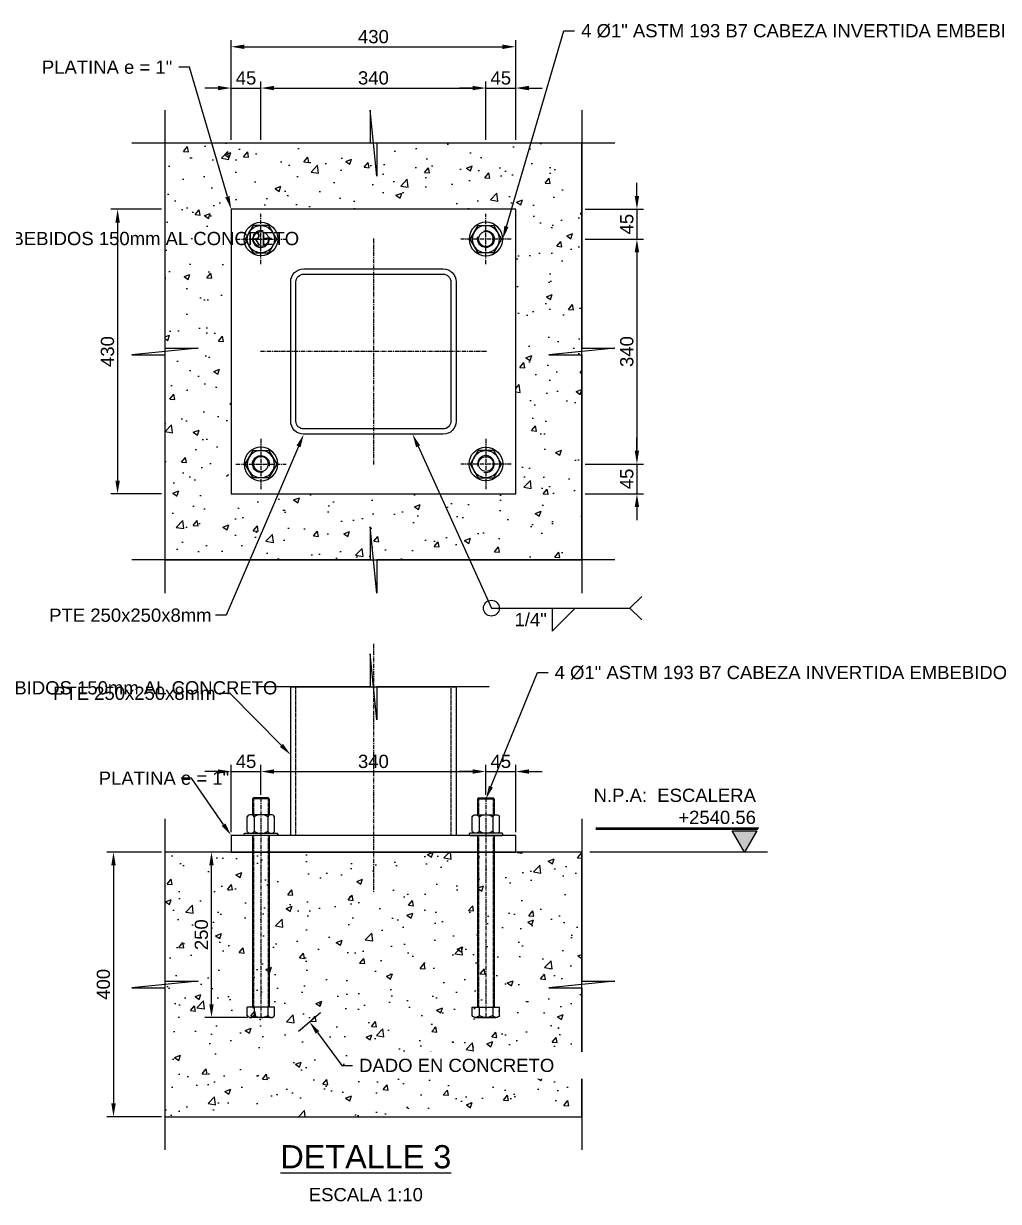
# Model space of a CAD drawing. Header units: millimetres. Extents: x -59786 to 1889966, y -10432 to 69447.
# Drawn here: x 1375 to 2848, y -5837 to -4057 of the extents above; entities that cross this region are included whole.
import ezdxf
from ezdxf import colors
from ezdxf.entities.mleader import LeaderData, LeaderLine
from ezdxf.enums import TextEntityAlignment as Align
from ezdxf.math import Vec2, Vec3

# ---------------------------------------------------------------- set-up
doc = ezdxf.new("R2010")
doc.units = ezdxf.units.MM
doc.header["$LTSCALE"] = 0.2
doc.linetypes.add('CENTER', pattern=[50.8, 31.75, -6.35, 6.35, -6.35])
doc.linetypes.add('HIDDEN', pattern=[9.525, 6.35, -3.175])
for name, color, linetype in [('EE-TEXTO 1', 4, 'Continuous'), ('EE-TEXTO 2', 2, 'Continuous'), ('SIM-ACHURADOS', 8, 'Continuous'), ('SIM-CONCRETO', 8, 'Continuous'), ('SIM-COTAS', 1, 'Continuous'), ('SIM-EJES', 8, 'CENTER'), ('SIM-OCULTOS', 8, 'HIDDEN'), ('SIM-PLATINAS', 2, 'Continuous'), ('SIM-PTE 250x250x8mm', 51, 'Continuous')]:
    doc.layers.add(name, color=color, linetype=linetype)
doc.styles.add('ARIAL EE', font='arial.ttf')
doc.styles.get("Standard").update_dxf_attribs({"font": 'arial.ttf'})
doc.dimstyles.new('EE 1_STANDAR', dxfattribs={"dimtxt": 2, "dimasz": 2, "dimexe": 1, "dimexo": 0.5, "dimgap": 0.5, "dimtad": 1, "dimdec": 0, "dimdsep": 46, "dimtxsty": 'ARIAL EE', "dimcen": 1.5, "dimclrd": 256, "dimclre": 256, "dimclrt": 2, "dimadec": 0, "dimazin": 0, "dimtfac": 1, "dimtdec": 0, "dimtix": 1, "dimtmove": 0, "dimatfit": 2, "dimfxl": 1, "dimlwd": -1, "dimlwe": -1, "dimarcsym": 0})

# ---------------------------------------------------------------- blocks, each defined once
blk = doc.blocks.new('AWS-FILL-IZQ')
at = {"transparency": 16777216}
for p, q in [((8.25, -3.5), (11.75, 0)), ((8.25, 0), (8.25, -3.5)), ((8.25, 0), (20, 0)), ((20, 0), (21.78, 1.78)), ((20, 0), (21.78, -1.78))]:
    blk.add_line(p, q, dxfattribs=at)
at = {"layer": 'EE-TEXTO 2', "color": 2, "transparency": 16777216, "style": 'ARIAL EE'}
for tag, p, flags in [('OBSERVACION', (22.3, -1.07), 4), ('DE-TANTO-CADA-TANTO', (12.07, -2.68), 12)]:
    blk.add_attdef(tag, p, '', height=2, dxfattribs=dict(at, flags=flags))
at = {"layer": 'EE-TEXTO 2', "color": 2, "transparency": 16777216, "style": 'ARIAL EE', "flags": 12}
blk.add_attdef('VALOR_SOLDADURA', text='', height=2, dxfattribs=at).set_placement((7.44, -2.73), align=Align.RIGHT)
blk = doc.blocks.new('TUERCA 1')
blk.add_lwpolyline([(-11.9, 20.6), (-23.8, 0), (-11.9, -20.6), (11.9, -20.6), (23.8, 0), (11.9, 20.6)], close=True)
for radius in [25.4, 20.6, 11.2]:
    blk.add_circle((0, 0), radius)
blk.add_arc((0, 0), 12.7, 75, 15)
at = {"layer": 'SIM-EJES', "linetype": 'CENTER'}
for p, q in [((0, -38.1), (0, 38.1)), ((-38.1, 0), (38.1, 0))]:
    blk.add_line(p, q, dxfattribs=at)
blk = doc.blocks.new('*U393')
for p, q in [((-20.6, 272.2), (-20.6, 259.5)), ((-15.5, 275), (15.5, 275)), ((-10.3, 259.5), (-10.3, 272.2)), ((10.3, 259.5), (10.3, 272.2)), ((20.6, 272.2), (20.6, 259.5)), ((-20.6, 259.5), (20.6, 259.5)), ((-12.7, 0), (-12.7, 259.5)), ((12.7, 0), (12.7, 259.5)), ((-20.6, -6.3), (-20.6, -28.5)), ((-10.3, -28.5), (-10.3, -6.3)), ((10.3, -28.5), (10.3, -6.3)), ((20.6, -6.3), (20.6, -28.5)), ((-15.5, -31.3), (15.5, -31.3)), ((-12.7, -55.2), (-12.7, -31.3)), ((12.7, -55.2), (12.7, -31.3)), ((-12.7, -55.2), (-11.2, -56.7)), ((-12.7, -55.2), (12.7, -55.2)), ((-11.2, -56.7), (11.2, -56.7)), ((11.2, -56.7), (12.7, -55.2))]:
    blk.add_line(p, q)
blk.add_lwpolyline([(-25.4, -1.8), (-25.4, -1.7, -0.414214), (-23.7, 0), (23.7, 0, -0.414214), (25.4, -1.7), (25.4, -1.8, -0.414214), (23.7, -3.5), (-23.7, -3.5, -0.414214)], format="xyb", close=True)
for centre, radius, start, end in [((-15.5, 268.9), 6.14, 32.7726, 147.2274), ((0, 254.7), 20.3, 59.4859, 120.5141), ((15.5, 268.9), 6.14, 32.7726, 147.2274), ((-15.5, -9.6), 6.14, 32.7726, 147.2274), ((0, -23.8), 20.3, 59.4859, 120.5141), ((15.5, -9.6), 6.14, 32.7726, 147.2274), ((-15.5, -25.1), 6.14, 212.7726, 327.2274), ((0, -10.9), 20.3, 239.4859, 300.5141), ((15.5, -25.1), 6.14, 212.7726, 327.2274)]:
    blk.add_arc(centre, radius, start, end)
at = {"layer": 'SIM-EJES'}
blk.add_line((0, -56.7), (0, 275), dxfattribs=at)
at = {"layer": 'SIM-OCULTOS'}
for p, q in [((-11.2, 0), (-11.2, 259.5)), ((11.2, 0), (11.2, 259.5)), ((-11.2, -56.7), (-11.2, -31.3)), ((11.2, -56.7), (11.2, -31.3))]:
    blk.add_line(p, q, dxfattribs=at)
blk = doc.blocks.new('TÍTULO')
at = {"layer": 'EE-TEXTO 1', "style": 'ARIAL EE'}
blk.add_attdef('%%UVISTAENPLANTA', text='', height=3.5, dxfattribs=at).set_placement((-0.54, 3.5), align=Align.CENTER)
at = {"layer": 'EE-TEXTO 2', "style": 'ARIAL EE'}
for tag, p in [('SUBTITULO', (-0.77, -1.27)), ('ESCALA1:100', (-0.32, -5.15))]:
    blk.add_attdef(tag, text='', height=2, dxfattribs=at).set_placement(p, align=Align.CENTER)
blk = doc.blocks.new('*D394')
at = {"layer": 'SIM-COTAS', "transparency": 16777216}
for p, q in [((1583.7, -4337.8), (1507.1, -4337.8)), ((1517.1, -4357.8), (1517.1, -4747.8)), ((1583.7, -4767.8), (1507.1, -4767.8))]:
    blk.add_line(p, q, dxfattribs=at)
for points in [[(1513.8, -4357.8), (1520.5, -4357.8), (1517.1, -4337.8)], [(1513.8, -4747.8), (1520.5, -4747.8), (1517.1, -4767.8)]]:
    blk.add_solid(points, dxfattribs=at)
at = {"layer": 'SIM-COTAS', "color": 2, "transparency": 16777216, "insert": (1501.9, -4552.8), "char_height": 20, "attachment_point": 5, "rotation": 90, "style": 'ARIAL EE'}
blk.add_mtext('430', dxfattribs=at)
blk = doc.blocks.new('*D395')
at = {"layer": 'SIM-COTAS', "transparency": 16777216}
for p, q in [((2301.9, -4317.8), (2301.9, -4297.8)), ((2223.7, -4337.8), (2311.9, -4337.8)), ((2301.9, -4337.8), (2301.9, -4382.8)), ((2223.7, -4382.8), (2311.9, -4382.8)), ((2301.9, -4402.8), (2301.9, -4422.8))]:
    blk.add_line(p, q, dxfattribs=at)
for points in [[(2298.6, -4317.8), (2305.2, -4317.8), (2301.9, -4337.8)], [(2298.6, -4402.8), (2305.2, -4402.8), (2301.9, -4382.8)]]:
    blk.add_solid(points, dxfattribs=at)
at = {"layer": 'SIM-COTAS', "color": 2, "transparency": 16777216, "insert": (2286.7, -4360.3), "char_height": 20, "attachment_point": 5, "rotation": 90, "style": 'ARIAL EE'}
blk.add_mtext('45', dxfattribs=at)
blk = doc.blocks.new('*D396')
at = {"layer": 'SIM-COTAS', "transparency": 16777216}
for p, q in [((2223.7, -4382.8), (2311.9, -4382.8)), ((2301.9, -4402.8), (2301.9, -4702.8)), ((2223.7, -4722.8), (2311.9, -4722.8))]:
    blk.add_line(p, q, dxfattribs=at)
for points in [[(2298.6, -4402.8), (2305.2, -4402.8), (2301.9, -4382.8)], [(2298.6, -4702.8), (2305.2, -4702.8), (2301.9, -4722.8)]]:
    blk.add_solid(points, dxfattribs=at)
at = {"layer": 'SIM-COTAS', "color": 2, "transparency": 16777216, "insert": (2286.7, -4552.8), "char_height": 20, "attachment_point": 5, "rotation": 90, "style": 'ARIAL EE'}
blk.add_mtext('340', dxfattribs=at)
blk = doc.blocks.new('*D397')
at = {"layer": 'SIM-COTAS', "transparency": 16777216}
for p, q in [((2301.9, -4702.8), (2301.9, -4682.8)), ((2223.7, -4722.8), (2311.9, -4722.8)), ((2301.9, -4722.8), (2301.9, -4767.8)), ((2223.7, -4767.8), (2311.9, -4767.8)), ((2301.9, -4787.8), (2301.9, -4807.8))]:
    blk.add_line(p, q, dxfattribs=at)
for points in [[(2298.6, -4702.8), (2305.2, -4702.8), (2301.9, -4722.8)], [(2298.6, -4787.8), (2305.2, -4787.8), (2301.9, -4767.8)]]:
    blk.add_solid(points, dxfattribs=at)
at = {"layer": 'SIM-COTAS', "color": 2, "transparency": 16777216, "insert": (2286.7, -4745.3), "char_height": 20, "attachment_point": 5, "rotation": 90, "style": 'ARIAL EE'}
blk.add_mtext('45', dxfattribs=at)
blk = doc.blocks.new('*D398')
at = {"layer": 'SIM-COTAS', "transparency": 16777216}
for p, q in [((1688.7, -4232.8), (1688.7, -4144.6)), ((1733.7, -4232.8), (1733.7, -4144.6)), ((1668.7, -4154.6), (1648.7, -4154.6)), ((1688.7, -4154.6), (1733.7, -4154.6)), ((1753.7, -4154.6), (1773.7, -4154.6))]:
    blk.add_line(p, q, dxfattribs=at)
for points in [[(1668.7, -4151.3), (1668.7, -4157.9), (1688.7, -4154.6)], [(1753.7, -4151.3), (1753.7, -4157.9), (1733.7, -4154.6)]]:
    blk.add_solid(points, dxfattribs=at)
at = {"layer": 'SIM-COTAS', "color": 2, "transparency": 16777216, "insert": (1711.2, -4139.4), "char_height": 20, "attachment_point": 5, "style": 'ARIAL EE'}
blk.add_mtext('45', dxfattribs=at)
blk = doc.blocks.new('*D399')
at = {"layer": 'SIM-COTAS', "transparency": 16777216}
for p, q in [((1733.7, -4232.8), (1733.7, -4144.6)), ((2073.7, -4232.8), (2073.7, -4144.6)), ((1753.7, -4154.6), (2053.7, -4154.6))]:
    blk.add_line(p, q, dxfattribs=at)
for points in [[(1753.7, -4151.3), (1753.7, -4157.9), (1733.7, -4154.6)], [(2053.7, -4151.3), (2053.7, -4157.9), (2073.7, -4154.6)]]:
    blk.add_solid(points, dxfattribs=at)
at = {"layer": 'SIM-COTAS', "color": 2, "transparency": 16777216, "insert": (1903.7, -4139.4), "char_height": 20, "attachment_point": 5, "style": 'ARIAL EE'}
blk.add_mtext('340', dxfattribs=at)
blk = doc.blocks.new('*D400')
at = {"layer": 'SIM-COTAS', "transparency": 16777216}
for p, q in [((2073.7, -4232.8), (2073.7, -4144.6)), ((2118.7, -4232.8), (2118.7, -4144.6)), ((2053.7, -4154.6), (2033.7, -4154.6)), ((2073.7, -4154.6), (2118.7, -4154.6)), ((2138.7, -4154.6), (2158.7, -4154.6))]:
    blk.add_line(p, q, dxfattribs=at)
for points in [[(2053.7, -4151.3), (2053.7, -4157.9), (2073.7, -4154.6)], [(2138.7, -4151.3), (2138.7, -4157.9), (2118.7, -4154.6)]]:
    blk.add_solid(points, dxfattribs=at)
at = {"layer": 'SIM-COTAS', "color": 2, "transparency": 16777216, "insert": (2096.2, -4139.4), "char_height": 20, "attachment_point": 5, "style": 'ARIAL EE'}
blk.add_mtext('45', dxfattribs=at)
blk = doc.blocks.new('*D401')
at = {"layer": 'SIM-COTAS', "transparency": 16777216}
for p, q in [((1688.7, -4232.8), (1688.7, -4082.2)), ((1708.7, -4092.2), (2098.7, -4092.2)), ((2118.7, -4232.8), (2118.7, -4082.2))]:
    blk.add_line(p, q, dxfattribs=at)
for points in [[(1708.7, -4088.9), (1708.7, -4095.6), (1688.7, -4092.2)], [(2098.7, -4088.9), (2098.7, -4095.6), (2118.7, -4092.2)]]:
    blk.add_solid(points, dxfattribs=at)
at = {"layer": 'SIM-COTAS', "color": 2, "transparency": 16777216, "insert": (1903.7, -4077), "char_height": 20, "attachment_point": 5, "style": 'ARIAL EE'}
blk.add_mtext('430', dxfattribs=at)
blk = doc.blocks.new('*D402')
at = {"layer": 'SIM-COTAS', "transparency": 16777216}
for p, q in [((1583.7, -5309.1), (1500.9, -5309.1)), ((1510.9, -5329.1), (1510.9, -5689.1)), ((1583.7, -5709.1), (1500.9, -5709.1))]:
    blk.add_line(p, q, dxfattribs=at)
for points in [[(1507.6, -5329.1), (1514.3, -5329.1), (1510.9, -5309.1)], [(1507.6, -5689.1), (1514.3, -5689.1), (1510.9, -5709.1)]]:
    blk.add_solid(points, dxfattribs=at)
at = {"layer": 'SIM-COTAS', "color": 2, "transparency": 16777216, "insert": (1495.7, -5509.1), "char_height": 20, "attachment_point": 5, "rotation": 90, "style": 'ARIAL EE'}
blk.add_mtext('400', dxfattribs=at)
blk = doc.blocks.new('*D403')
at = {"layer": 'SIM-COTAS', "transparency": 16777216}
for p, q in [((1683.7, -5309.1), (1649, -5309.1)), ((1659, -5539.1), (1659, -5329.1)), ((1713.2, -5559.1), (1649, -5559.1))]:
    blk.add_line(p, q, dxfattribs=at)
for points in [[(1655.7, -5329.1), (1662.3, -5329.1), (1659, -5309.1)], [(1655.7, -5539.1), (1662.3, -5539.1), (1659, -5559.1)]]:
    blk.add_solid(points, dxfattribs=at)
at = {"layer": 'SIM-COTAS', "color": 2, "transparency": 16777216, "insert": (1643.8, -5434.1), "char_height": 20, "attachment_point": 5, "rotation": 90, "style": 'ARIAL EE'}
blk.add_mtext('250', dxfattribs=at)
blk = doc.blocks.new('*D404')
at = {"layer": 'SIM-COTAS', "transparency": 16777216}
for p, q in [((1688.7, -5279.1), (1688.7, -5177.5)), ((1733.7, -5222.5), (1733.7, -5177.5)), ((1668.7, -5187.5), (1648.7, -5187.5)), ((1688.7, -5187.5), (1733.7, -5187.5)), ((1753.7, -5187.5), (1773.7, -5187.5))]:
    blk.add_line(p, q, dxfattribs=at)
for points in [[(1668.7, -5184.2), (1668.7, -5190.8), (1688.7, -5187.5)], [(1753.7, -5184.2), (1753.7, -5190.8), (1733.7, -5187.5)]]:
    blk.add_solid(points, dxfattribs=at)
at = {"layer": 'SIM-COTAS', "color": 2, "transparency": 16777216, "insert": (1711.2, -5172.3), "char_height": 20, "attachment_point": 5, "style": 'ARIAL EE'}
blk.add_mtext('45', dxfattribs=at)
blk = doc.blocks.new('*D405')
at = {"layer": 'SIM-COTAS', "transparency": 16777216}
for p, q in [((1733.7, -5222.5), (1733.7, -5177.5)), ((2073.7, -5222.5), (2073.7, -5177.5)), ((1753.7, -5187.5), (2053.7, -5187.5))]:
    blk.add_line(p, q, dxfattribs=at)
for points in [[(1753.7, -5184.2), (1753.7, -5190.8), (1733.7, -5187.5)], [(2053.7, -5184.2), (2053.7, -5190.8), (2073.7, -5187.5)]]:
    blk.add_solid(points, dxfattribs=at)
at = {"layer": 'SIM-COTAS', "color": 2, "transparency": 16777216, "insert": (1903.7, -5172.3), "char_height": 20, "attachment_point": 5, "style": 'ARIAL EE'}
blk.add_mtext('340', dxfattribs=at)
blk = doc.blocks.new('*D406')
at = {"layer": 'SIM-COTAS', "transparency": 16777216}
for p, q in [((2073.7, -5222.5), (2073.7, -5177.5)), ((2118.7, -5279.1), (2118.7, -5177.5)), ((2053.7, -5187.5), (2033.7, -5187.5)), ((2073.7, -5187.5), (2118.7, -5187.5)), ((2138.7, -5187.5), (2158.7, -5187.5))]:
    blk.add_line(p, q, dxfattribs=at)
for points in [[(2053.7, -5184.2), (2053.7, -5190.8), (2073.7, -5187.5)], [(2138.7, -5184.2), (2138.7, -5190.8), (2118.7, -5187.5)]]:
    blk.add_solid(points, dxfattribs=at)
at = {"layer": 'SIM-COTAS', "color": 2, "transparency": 16777216, "insert": (2096.2, -5172.3), "char_height": 20, "attachment_point": 5, "style": 'ARIAL EE'}
blk.add_mtext('45', dxfattribs=at)

msp = doc.modelspace()

# ---------------------------------------------------------------- hatches: boundary and pattern name
at = {"layer": 'SIM-ACHURADOS'}
h = msp.add_hatch(dxfattribs=at)
h.set_pattern_fill('AR-CONC', color=256, scale=0.5)
h.set_pattern_definition([(50, (-475.44, -683.9), (91.0923, -7.9695), [9.525, -104.775]), (355, (-475.44, -683.9), (-17.6217, 95.5284), [7.62, -83.8203]), (100.4514, (-467.85, -684.56), (73.4706, 87.5589), [8.095, -89.0451]), (46.1842, (-475.44, -658.5), (135.5395, -21.0212), [14.2875, -157.1625]), (96.6356, (-464.15, -660.25), (118.702, 123.713), [12.1425, -133.5678]), (351.184, (-475.44, -658.5), (118.702, 123.713), [11.43, -125.73]), (21, (-462.74, -664.85), (75.8072, -51.1326), [9.525, -104.775]), (326, (-462.74, -664.85), (30.901, 92.094), [7.62, -83.82]), (71.4514, (-456.43, -669.11), (106.7082, 40.9614), [8.095, -89.045]), (37.5, (-475.443, -683.9), (1.5443, 42.27752), [0, -82.804, 0, -85.09, 0, -84.1375]), (7.5, (-475.443, -683.9), (33.40983, 50.0903), [0, -48.514, 0, -80.899, 0, -32.0675]), (327.5, (-503.764, -683.9), (67.7953, -2.86437), [0, -31.75, 0, -99.06, 0, -131.445]), (317.5, (-516.464, -683.9), (74.0646, 12.71325), [0, -41.275, 0, -65.786, 0, -93.345])])
h.paths.add_polyline_path([(1688.696, -4767.802), (2118.696, -4767.802), (2118.696, -4337.802), (1688.696, -4337.802)], flags=16)
h.paths.add_polyline_path([(1588.696, -4867.802), (2218.696, -4867.802), (2218.696, -4237.802), (1588.696, -4237.802)])
at = {"layer": 'SIM-COTAS'}
h = msp.add_hatch(color=256, dxfattribs=at)
h.dxf.hatch_style = 1
h.paths.add_polyline_path([(2464.369, -5309.14), (2482.888, -5277.065), (2445.851, -5277.065)])

# ---------------------------------------------------------------- linework, layer by layer
at = {"layer": 'SIM-CONCRETO'}
msp.add_lwpolyline([(1588.696, -4867.802), (2218.696, -4867.802), (2218.696, -4237.802), (1588.696, -4237.802)], close=True, dxfattribs=at)
at = {"layer": 'SIM-COTAS'}
for p, q in [((2486.19, -5272.839), (2240, -5272.839)), ((2484.677, -5274.983), (2240, -5274.983)), ((2499.295, -5309.14), (2230.688, -5309.14))]:
    msp.add_line(p, q, dxfattribs=at)
for points in [[(1588.696, -4187.802), (1588.696, -4547.802), (1638.696, -4547.802), (1538.696, -4557.802), (1588.696, -4557.802), (1588.696, -4917.802)], [(2268.696, -4237.802), (1908.696, -4237.802), (1908.696, -4287.802), (1898.696, -4187.802), (1898.696, -4237.802), (1538.696, -4237.802)], [(2218.696, -4187.802), (2218.696, -4547.802), (2268.696, -4547.802), (2168.696, -4557.802), (2218.696, -4557.802), (2218.696, -4917.802)], [(2268.696, -4867.802), (1908.696, -4867.802), (1908.696, -4917.802), (1898.696, -4817.802), (1898.696, -4867.802), (1538.696, -4867.802)], [(2078.696, -5059.425), (1908.696, -5059.425), (1908.696, -5109.425), (1898.696, -5009.425), (1898.696, -5059.425), (1728.696, -5059.425)]]:
    msp.add_lwpolyline(points, dxfattribs=at)
msp.add_lwpolyline([(2464.369, -5309.14), (2445.851, -5277.065), (2482.888, -5277.065)], close=True, dxfattribs=at)
msp.add_circle((2081.945, -4940.558), 12, dxfattribs=at)
at = {"layer": 'SIM-EJES'}
for p, q in [((1903.696, -4382), (1903.696, -4723.603)), ((2074.498, -4552.802), (1732.895, -4552.802)), ((1903.696, -4994.669), (1903.696, -5370.827))]:
    msp.add_line(p, q, dxfattribs=at)
at = {"layer": 'SIM-OCULTOS'}
msp.add_lwpolyline([(1786.696, -5059.425), (2020.696, -5059.425), (2020.696, -5284.14), (1786.696, -5284.14)], close=True, dxfattribs=at)
at = {"layer": 'SIM-PLATINAS'}
for points in [[(1688.696, -4767.802), (2118.696, -4767.802), (2118.696, -4337.802), (1688.696, -4337.802)], [(1688.696, -5309.14), (2118.696, -5309.14), (2118.696, -5284.14), (1688.696, -5284.14)]]:
    msp.add_lwpolyline(points, close=True, dxfattribs=at)
at = {"layer": 'SIM-PTE 250x250x8mm'}
for points in [[(2008.946, -4677.802), (1798.446, -4677.802, -0.41421356), (1778.696, -4658.052), (1778.696, -4447.552, -0.41421356), (1798.446, -4427.802), (2008.946, -4427.802, -0.41421356), (2028.696, -4447.552), (2028.696, -4658.052, -0.41421356)], [(2008.946, -4669.802), (1798.446, -4669.802, -0.41421356), (1786.696, -4658.052), (1786.696, -4447.552, -0.41421356), (1798.446, -4435.802), (2008.946, -4435.802, -0.41421356), (2020.696, -4447.552), (2020.696, -4658.052, -0.41421356)]]:
    msp.add_lwpolyline(points, format="xyb", close=True, dxfattribs=at)
msp.add_lwpolyline([(1778.696, -5059.425), (2028.696, -5059.425), (2028.696, -5284.14), (1778.696, -5284.14)], close=True, dxfattribs=at)

# ---------------------------------------------------------------- block references
msp.add_blockref('TUERCA 1', (1733.696, -4382.802))
at = {"xscale": -1}
msp.add_blockref('TUERCA 1', (2073.696, -4382.802), dxfattribs=at)
at = {"xscale": -1, "rotation": 180}
msp.add_blockref('TUERCA 1', (1733.696, -4722.802), dxfattribs=at)
at = {"rotation": 180}
msp.add_blockref('TUERCA 1', (2073.696, -4722.802), dxfattribs=at)
at = {"layer": 'EE-TEXTO 1'}
ref = msp.add_blockref('TÍTULO', (2043.19, -5822.064), dxfattribs=dict(at, xscale=10, yscale=10, zscale=10))
ref.add_attrib('ESCALA1:100', 'ESCALA 1:10', dxfattribs={"layer": 'EE-TEXTO 2', "height": 20, "style": 'ARIAL EE'}).set_placement((1892.293, -5836.894), align=Align.CENTER)
ref.add_attrib('%%UVISTAENPLANTA', '%%UDETALLE 3', dxfattribs={"height": 35, "style": 'ARIAL EE'}).set_placement((1892.293, -5787.073), align=Align.CENTER)

# ---------------------------------------------------------------- texts
at = {"layer": 'SIM-COTAS', "color": 2, "insert": (2481.72, -5267.017), "char_height": 20, "width": 331.62006, "attachment_point": 9, "style": 'ARIAL EE'}
msp.add_mtext('N.P.A:^I ESCALERA\\P+2540.56', dxfattribs=at)

# ---------------------------------------------------------------- dimensions: what is measured, and where the dimension line sits
at = {"layer": 'SIM-COTAS'}
for base, p1, p2, picture, middle in [((2118.696, -4092.237), (1688.696, -4237.802), (2118.696, -4237.802), '*D401', (1903.696, -4077.018)), ((1733.696, -5187.501), (1688.696, -5284.14), (1733.696, -5227.468), '*D404', (1711.196, -5172.331)), ((2073.696, -5187.501), (1733.696, -5227.468), (2073.696, -5227.468), '*D405', (1903.696, -5172.283)), ((2118.696, -5187.501), (2073.696, -5227.468), (2118.696, -5284.14), '*D406', (2096.196, -5172.331))]:
    dim = msp.add_linear_dim(base=base, p1=p1, p2=p2, dimstyle='EE 1_STANDAR', dxfattribs=at)
    dim.commit()
    dim.dimension.update_dxf_attribs({"geometry": picture, "text_midpoint": middle})
for base, p1, p2, angle, picture, middle in [((1733.696, -4154.585), (1688.696, -4237.802), (1733.696, -4237.802), 180, '*D398', (1711.196, -4139.415)), ((2073.696, -4154.585), (1733.696, -4237.802), (2073.696, -4237.802), 180, '*D399', (1903.696, -4139.367)), ((2118.696, -4154.585), (2073.696, -4237.802), (2118.696, -4237.802), 180, '*D400', (2096.196, -4139.415)), ((2301.913, -4382.802), (2218.696, -4337.802), (2218.696, -4382.802), 90, '*D395', (2286.742, -4360.302)), ((1517.145, -4767.802), (1588.696, -4337.802), (1588.696, -4767.802), 90, '*D394', (1501.927, -4552.802)), ((2301.913, -4722.802), (2218.696, -4382.802), (2218.696, -4722.802), 90, '*D396', (2286.694, -4552.802)), ((2301.913, -4767.802), (2218.696, -4722.802), (2218.696, -4767.802), 90, '*D397', (2286.742, -4745.302))]:
    dim = msp.add_linear_dim(base=base, p1=p1, p2=p2, angle=angle, dimstyle='EE 1_STANDAR', dxfattribs=at)
    dim.commit()
    dim.dimension.update_dxf_attribs({"geometry": picture, "text_midpoint": middle})

# ---------------------------------------------------------------- leaders
at = {"layer": 'SIM-COTAS', "linetype": 'Continuous'}
ml = msp.add_multileader_mtext('Standard', dxfattribs=at)
ml.set_content('\\A1;{\\C2;4 %%C1" ASTM 193 B7 CABEZA INVERTIDA EMBEBIDOS 250mm AL CONCRETO }', color=256)
ml.set_leader_properties()
ml.build(insert=Vec2(0, 0))
ml.multileader.update_dxf_attribs({"dogleg_length": 0.0025, "arrow_head_size": 20, "scale": 10})
ctx = ml.context
ctx.base_point, ctx.scale, ctx.char_height, ctx.arrow_head_size, ctx.landing_gap_size, ctx.plane_origin = Vec3(2207.624, -4068.111), 10, 20, 20, 10, Vec3(-592.96, 3234.786)
notes = []
notes.append((ctx, [(0, (1, 1, 0), (2191.566, -4068.111), (1, 0), 16.058, [(0, [(2099.096, -4382.802)], 0, [])])]))
ctx.mtext.insert, ctx.mtext.width, ctx.mtext.flow_direction = Vec3(2217.624, -4057.94), 319.10222, 5
ml = msp.add_multileader_mtext('Standard', dxfattribs=at)
ml.set_content('\\A1;{\\C2;PLATINA e = 1"}', color=256)
ml.set_leader_properties()
ml.build(insert=Vec2(0, 0))
ml.multileader.update_dxf_attribs({"dogleg_length": 0.0025, "arrow_head_size": 20, "scale": 10})
ctx = ml.context
ctx.base_point, ctx.scale, ctx.char_height, ctx.arrow_head_size, ctx.landing_gap_size, ctx.plane_origin = Vec3(1475.391, -4123.148), 10, 20, 20, 10, Vec3(-1122.707, 3734.188)
ctx.text_align_type = 2
notes.append((ctx, [(1, (1, 1, 0), (1625.787, -4123.148), (-1, 0), 16.058, [(0, [(1688.696, -4337.802)], 0, [])])]))
ctx.mtext.insert, ctx.mtext.width, ctx.mtext.alignment, ctx.mtext.flow_direction = Vec3(1599.73, -4112.984), 116.90942, 3, 5
ml = msp.add_multileader_mtext('Standard', dxfattribs=at)
ml.set_content('\\A1;{\\C2;8 %%C1/2" ASTM 193 B7 CABEZA INVERTIDA EMBEBIDOS 150mm AL CONCRETO }', color=256)
ml.set_leader_properties()
ml.build(insert=Vec2(0, 0))
ml.multileader.update_dxf_attribs({"dogleg_length": 0.0025, "arrow_head_size": 20, "scale": 10})
ctx = ml.context
ctx.base_point, ctx.scale, ctx.char_height, ctx.arrow_head_size, ctx.landing_gap_size, ctx.plane_origin = Vec3(-652.275, -4280.806), 10, 20, 20, 10, Vec3(-3488.075, 3448.592)
notes.append((ctx, [(0, (1, 1, 0), (-668.333, -4280.806), (1, 0), 16.058, [(0, [(-808.588, -4508.995)], 0, [])])]))
ctx.mtext.insert, ctx.mtext.width, ctx.mtext.flow_direction = Vec3(-642.275, -4270.635), 319.10222, 5
ml = msp.add_multileader_mtext('Standard', dxfattribs=at)
ml.set_content('\\A1;{\\C2;4 %%C1/2" ASTM 193 B7 CABEZA INVERTIDA EMBEBIDOS 150mm AL CONCRETO }', color=256)
ml.set_leader_properties()
ml.build(insert=Vec2(0, 0))
ml.multileader.update_dxf_attribs({"dogleg_length": 0.0025, "arrow_head_size": 20, "scale": 10})
ctx = ml.context
ctx.base_point, ctx.scale, ctx.char_height, ctx.arrow_head_size, ctx.landing_gap_size, ctx.plane_origin = Vec3(745.353, -4382.131), 10, 20, 20, 10, Vec3(-2063.412, 3340.584)
notes.append((ctx, [(0, (1, 1, 0), (729.295, -4382.131), (1, 0), 16.058, [(0, [(616.075, -4617.004)], 0, [])])]))
ctx.mtext.insert, ctx.mtext.width, ctx.mtext.flow_direction = Vec3(755.353, -4371.96), 319.10222, 5
ml = msp.add_multileader_mtext('Standard', dxfattribs=at)
ml.set_content('\\A1;{\\C2;PTE 300x100x7mm}', color=256)
ml.set_leader_properties()
ml.build(insert=Vec2(0, 0))
ml.multileader.update_dxf_attribs({"dogleg_length": 0.0025, "arrow_head_size": 30, "scale": 15})
ctx = ml.context
ctx.base_point, ctx.scale, ctx.char_height, ctx.arrow_head_size, ctx.landing_gap_size, ctx.plane_origin = Vec3(5908.515, -4399.819), 15, 30, 30, 15, Vec3(8855.6, 3040.874)
ctx.text_align_type = 2
notes.append((ctx, [(0, (1, 1, 0), (6233.031, -4399.819), (-1, 0), 24.087, [(0, [(6340.667, -4520)], 0, [])])]))
ctx.mtext.insert, ctx.mtext.rotation, ctx.mtext.width, ctx.mtext.defined_height, ctx.mtext.alignment, ctx.mtext.flow_direction = Vec3(6193.945, -4384.553), 6.28318531, 282.89742, 30.655, 3, 5
ml = msp.add_multileader_mtext('Standard', dxfattribs=at)
ml.set_content('\\A1;{\\C2;PTE 250x250x8mm}', color=256)
ml.set_leader_properties()
ml.build(insert=Vec2(0, 0))
ml.multileader.update_dxf_attribs({"dogleg_length": 0.0025, "arrow_head_size": 20, "scale": 10})
ctx = ml.context
ctx.base_point, ctx.scale, ctx.char_height, ctx.arrow_head_size, ctx.landing_gap_size, ctx.plane_origin = Vec3(1403.786, -4951.373), 10, 20, 20, 10, Vec3(-1471.362, 3061.308)
notes.append((ctx, [(1, (1, 1, 0), (1681.249, -4951.373), (-1, 0), 16.058, [(0, [(1798.446, -4677.802)], 0, [])])]))
ctx.mtext.insert, ctx.mtext.width, ctx.mtext.flow_direction = Vec3(1413.786, -4941.203), 257.81295, 5
at = {"layer": 'SIM-COTAS'}
ml = msp.add_multileader_block('Standard', dxfattribs=at)
ml.set_content('AWS-FILL-IZQ', color=256, scale=10)
ml.set_attribute('VALOR_SOLDADURA', '1/4"', width=0)
ml.set_attribute('DE-TANTO-CADA-TANTO', '', width=0)
ml.set_attribute('OBSERVACION', '', width=0)
ml.set_leader_properties(color=256)
ml.build(insert=Vec2(0, 0))
ml.multileader.update_dxf_attribs({"arrow_head_size": 20, "scale": 10, "block_connection_type": 1})
ctx = ml.context
ctx.base_point, ctx.scale, ctx.char_height, ctx.arrow_head_size, ctx.landing_gap_size, ctx.plane_origin = Vec3(2173.803, -4940.558), 10, 40, 20, 20, Vec3(2166.958, -4806.752)
ctx.attachment_type = 1
notes.append((ctx, [(0, (1, 1, 0), (2081.945, -4940.558), (1, 0), 91.858, [(0, [(1962.89, -4677.802)], 0, [])])]))
ctx.block.insert = Vec3(2091.303, -4940.558)
at = {"layer": 'SIM-COTAS', "linetype": 'Continuous'}
ml = msp.add_multileader_mtext('Standard', dxfattribs=at)
ml.set_content('\\A1;{\\C2;GUALDERA\\PPTE 300x100x7mm}', color=256)
ml.set_leader_properties()
ml.build(insert=Vec2(0, 0))
ml.multileader.update_dxf_attribs({"dogleg_length": 0.0025, "arrow_head_size": 20, "scale": 10})
ctx = ml.context
ctx.base_point, ctx.scale, ctx.char_height, ctx.arrow_head_size, ctx.landing_gap_size, ctx.plane_origin = Vec3(-733.115, -4946.502), 10, 20, 20, 10, Vec3(-3539.82, 2879.458)
notes.append((ctx, [(0, (1, 1, 0), (-749.172, -4946.502), (1, 0), 16.058, [(0, [(-839.219, -5103.435)], 0, [])])]))
ctx.mtext.insert, ctx.mtext.width, ctx.mtext.flow_direction = Vec3(-723.115, -4936.325), 243.68268, 5
ml = msp.add_multileader_mtext('Standard', dxfattribs=at)
ml.set_content('\\A1;{\\C2;8 %%C1/2" ASTM 193 B7 CABEZA INVERTIDA EMBEBIDOS 150mm AL CONCRETO }', color=256)
ml.set_leader_properties()
ml.build(insert=Vec2(0, 0))
ml.multileader.update_dxf_attribs({"dogleg_length": 0.0025, "arrow_head_size": 20, "scale": 10})
ctx = ml.context
ctx.base_point, ctx.scale, ctx.char_height, ctx.arrow_head_size, ctx.landing_gap_size, ctx.plane_origin = Vec3(-581.869, -5046.678), 10, 20, 20, 10, Vec3(-3427.956, 2699.159)
notes.append((ctx, [(0, (1, 1, 0), (-597.927, -5046.678), (1, 0), 16.058, [(0, [(-821.419, -5263.985)], 0, [])])]))
ctx.mtext.insert, ctx.mtext.width, ctx.mtext.flow_direction = Vec3(-571.869, -5036.507), 319.10222, 5
ml = msp.add_multileader_mtext('Standard', dxfattribs=at)
ml.set_content('\\A1;{\\C2;4 %%C1" ASTM 193 B7 CABEZA INVERTIDA EMBEBIDOS 250mm AL CONCRETO }', color=256)
ml.set_leader_properties()
ml.build(insert=Vec2(0, 0))
ml.multileader.update_dxf_attribs({"dogleg_length": 0.0025, "arrow_head_size": 20, "scale": 10})
ctx = ml.context
ctx.base_point, ctx.scale, ctx.char_height, ctx.arrow_head_size, ctx.landing_gap_size, ctx.plane_origin = Vec3(2167.553, -5038.002), 10, 20, 20, 10, Vec3(-618.36, 2388.62)
notes.append((ctx, [(0, (1, 1, 0), (2151.496, -5038.002), (1, 0), 16.058, [(0, [(2073.696, -5228.968)], 0, [])])]))
ctx.mtext.insert, ctx.mtext.width, ctx.mtext.flow_direction = Vec3(2177.553, -5027.832), 319.10222, 5
ml = msp.add_multileader_mtext('Standard', dxfattribs=at)
ml.set_content('\\A1;{\\C2;8 %%C1/2" ASTM 193 B7 CABEZA INVERTIDA EMBEBIDOS 150mm AL CONCRETO }', color=256)
ml.set_leader_properties()
ml.build(insert=Vec2(0, 0))
ml.multileader.update_dxf_attribs({"dogleg_length": 0.0025, "arrow_head_size": 20, "scale": 10})
ctx = ml.context
ctx.base_point, ctx.scale, ctx.char_height, ctx.arrow_head_size, ctx.landing_gap_size, ctx.plane_origin = Vec3(712.463, -5061.142), 10, 20, 20, 10, Vec3(-2003.293, 2696.671)
notes.append((ctx, [(0, (1, 1, 0), (696.406, -5061.142), (1, 0), 16.058, [(0, [(614.242, -5281.673)], 0, [])])]))
ctx.mtext.insert, ctx.mtext.width, ctx.mtext.flow_direction = Vec3(722.463, -5050.971), 319.10222, 5
ml = msp.add_multileader_mtext('Standard', dxfattribs=at)
ml.set_content('\\A1;{\\C2;PTE 250x250x8mm}', color=256)
ml.set_leader_properties()
ml.build(insert=Vec2(0, 0))
ml.multileader.update_dxf_attribs({"dogleg_length": 0.0025, "arrow_head_size": 20, "scale": 10})
ctx = ml.context
ctx.base_point, ctx.scale, ctx.char_height, ctx.arrow_head_size, ctx.landing_gap_size, ctx.plane_origin = Vec3(1409.631, -5069.373), 10, 20, 20, 10, Vec3(-1419.508, 2856.563)
notes.append((ctx, [(1, (1, 1, 0), (1687.094, -5069.373), (-1, 0), 16.058, [(0, [(1778.696, -5162.179)], 0, [])])]))
ctx.mtext.insert, ctx.mtext.width, ctx.mtext.flow_direction = Vec3(1419.631, -5059.202), 257.81295, 5
ml = msp.add_multileader_mtext('Standard', dxfattribs=at)
ml.set_content('\\A1;{\\C2;PLATINA e = 1"}', color=256)
ml.set_leader_properties()
ml.build(insert=Vec2(0, 0))
ml.multileader.update_dxf_attribs({"dogleg_length": 0.0025, "arrow_head_size": 20, "scale": 10})
ctx = ml.context
ctx.base_point, ctx.scale, ctx.char_height, ctx.arrow_head_size, ctx.landing_gap_size, ctx.plane_origin = Vec3(1478.628, -5197.675), 10, 20, 20, 10, Vec3(-1061.25, 2691.112)
notes.append((ctx, [(1, (1, 1, 0), (1629.024, -5197.675), (-1, 0), 16.058, [(0, [(1688.696, -5284.14)], 0, [])])]))
ctx.mtext.insert, ctx.mtext.width, ctx.mtext.flow_direction = Vec3(1488.628, -5187.511), 116.90942, 5
ml = msp.add_multileader_mtext('Standard', dxfattribs=at)
ml.set_content('\\A1;{\\C2;4 Ø 5/8 A325 PASANTES}', color=256)
ml.set_leader_properties()
ml.build(insert=Vec2(0, 0))
ml.multileader.update_dxf_attribs({"dogleg_length": 0.0025, "arrow_head_size": 30, "scale": 15})
ctx = ml.context
ctx.base_point, ctx.scale, ctx.char_height, ctx.arrow_head_size, ctx.landing_gap_size, ctx.plane_origin = Vec3(3390.543, -5436.215), 15, 30, 30, 15, Vec3(688.628, 1876.444)
ctx.text_align_type = 2
notes.append((ctx, [(1, (1, 1, 0), (3689.397, -5436.215), (-1, 0), 24.087, [(0, [(3802.229, -5275.44)], 0, [])])]))
ctx.mtext.insert, ctx.mtext.width, ctx.mtext.alignment, ctx.mtext.flow_direction = Vec3(3650.311, -5420.96), 259.2522, 3, 5
ml = msp.add_multileader_mtext('Standard', dxfattribs=at)
ml.set_content('\\A1;{\\C2;PTE 300x100x7mm}', color=256)
ml.set_leader_properties()
ml.build(insert=Vec2(0, 0))
ml.multileader.update_dxf_attribs({"dogleg_length": 0.0025, "arrow_head_size": 30, "scale": 15})
ctx = ml.context
ctx.base_point, ctx.scale, ctx.char_height, ctx.arrow_head_size, ctx.landing_gap_size, ctx.plane_origin = Vec3(3008.907, -5443.3), 15, 30, 30, 15, Vec3(5929.936, 1962.185)
ctx.text_align_type = 2
notes.append((ctx, [(0, (1, 1, 0), (3333.423, -5443.3), (-1, 0), 24.087, [(0, [(3333.423, -5336.947)], 0, [])])]))
ctx.mtext.insert, ctx.mtext.rotation, ctx.mtext.width, ctx.mtext.defined_height, ctx.mtext.alignment, ctx.mtext.flow_direction = Vec3(3294.336, -5428.034), 6.28318531, 282.89742, 30.655, 3, 5
ml = msp.add_multileader_mtext('Standard', dxfattribs=at)
ml.set_content('\\A1;{\\C2;VIGA EN CONCRETO\\P300x400}', color=256)
ml.set_leader_properties()
ml.build(insert=Vec2(0, 0))
ml.multileader.update_dxf_attribs({"dogleg_length": 0.0025, "arrow_head_size": 20, "scale": 10})
ctx = ml.context
ctx.base_point, ctx.scale, ctx.char_height, ctx.arrow_head_size, ctx.landing_gap_size, ctx.plane_origin = Vec3(411.87, -5595.409), 10, 20, 20, 10, Vec3(-2351.615, 2167.32)
notes.append((ctx, [(0, (1, 1, 0), (395.812, -5595.409), (1, 0), 16.058, [(0, [(347.031, -5529.433)], 0, [])])]))
ctx.mtext.insert, ctx.mtext.width, ctx.mtext.flow_direction = Vec3(421.87, -5585.231), 319.10222, 5
ctx.mtext.has_bg_fill, ctx.mtext.bg_color, ctx.mtext.bg_scale_factor, ctx.mtext.bg_transparency, ctx.mtext.use_window_bg_color = 1, -1073741824, 1.5, 0, 1
for ctx, leaders in notes:
    for number, flags, end, landing, length, lines in leaders:
        leader = LeaderData()
        leader.index, (leader.has_last_leader_line, leader.has_dogleg_vector, leader.attachment_direction) = number, flags
        leader.last_leader_point, leader.dogleg_vector, leader.dogleg_length = Vec3(end), Vec3(landing), length
        for number, points, colour, breaks in lines:
            line = LeaderLine()
            line.index, line.vertices, line.color, line.breaks = number, Vec3.list(points), colors.encode_raw_color(colour), breaks
            leader.lines.append(line)
        ctx.leaders.append(leader)

# ---------------------------------------------------------------- next in the draw order: hatches: boundary and pattern name
at = {"layer": 'SIM-ACHURADOS'}
h = msp.add_hatch(dxfattribs=at)
h.set_pattern_fill('AR-CONC', color=256, scale=0.5)
h.set_pattern_definition([(50, (3335.02, -716.9), (91.0923, -7.9695), [9.525, -104.775]), (355, (3335.02, -716.9), (-17.6217, 95.5284), [7.62, -83.8203]), (100.4514, (3342.61, -717.57), (73.4706, 87.5589), [8.095, -89.0451]), (46.1842, (3335.02, -691.5), (135.5395, -21.0212), [14.2875, -157.1625]), (96.6356, (3346.31, -693.25), (118.702, 123.713), [12.1425, -133.5678]), (351.184, (3335.02, -691.5), (118.702, 123.713), [11.43, -125.73]), (21, (3347.72, -697.85), (75.8072, -51.1326), [9.525, -104.775]), (326, (3347.72, -697.85), (30.901, 92.094), [7.62, -83.82]), (71.4514, (3354.036, -702.11), (106.7082, 40.9614), [8.095, -89.045]), (37.5, (3335.018, -716.902), (1.5443, 42.27752), [0, -82.804, 0, -85.09, 0, -84.1375]), (7.5, (3335.02, -716.9), (33.40983, 50.0903), [0, -48.514, 0, -80.899, 0, -32.0675]), (327.5, (3306.697, -716.902), (67.7953, -2.86437), [0, -31.75, 0, -99.06, 0, -131.445]), (317.5, (3294, -716.9), (74.0646, 12.71325), [0, -41.275, 0, -65.786, 0, -93.345])])
h.paths.add_polyline_path([(1588.696, -5709.14), (2218.696, -5709.14), (2218.696, -5309.14), (1588.696, -5309.14)])

# ---------------------------------------------------------------- next in the draw order: linework, layer by layer
at = {"layer": 'SIM-CONCRETO'}
msp.add_lwpolyline([(1588.696, -5709.14), (2218.696, -5709.14), (2218.696, -5309.14), (1588.696, -5309.14)], close=True, dxfattribs=at)
at = {"layer": 'SIM-COTAS'}
for points in [[(1588.696, -5259.14), (1588.696, -5504.14), (1638.696, -5504.14), (1538.696, -5514.14), (1588.696, -5514.14), (1588.696, -5759.14)], [(2218.696, -5259.14), (2218.696, -5504.14), (2268.696, -5504.14), (2168.696, -5514.14), (2218.696, -5514.14), (2218.696, -5759.14)]]:
    msp.add_lwpolyline(points, dxfattribs=at)

# ---------------------------------------------------------------- next in the draw order: block references
at = {"rotation": 180}
msp.add_blockref('*U393', (1733.696, -5284.14), dxfattribs=at)
at = {"xscale": -1, "rotation": 180}
msp.add_blockref('*U393', (2073.696, -5284.14), dxfattribs=at)

# ---------------------------------------------------------------- next in the draw order: dimensions: what is measured, and where the dimension line sits
at = {"layer": 'SIM-COTAS'}
for base, p1, p2, picture, middle in [((1510.93, -5709.14), (1588.696, -5309.14), (1588.696, -5709.14), '*D402', (1495.718, -5509.14)), ((1658.996, -5309.14), (1718.218, -5559.14), (1688.696, -5309.14), '*D403', (1643.785, -5434.14))]:
    dim = msp.add_linear_dim(base=base, p1=p1, p2=p2, angle=90, dimstyle='EE 1_STANDAR', dxfattribs=at)
    dim.commit()
    dim.dimension.update_dxf_attribs({"geometry": picture, "text_midpoint": middle})

# ---------------------------------------------------------------- next in the draw order: leaders
at = {"layer": 'SIM-COTAS', "linetype": 'Continuous'}
ml = msp.add_multileader_mtext('Standard', dxfattribs=at)
ml.set_content('\\A1;{\\C2;PTE 300x100x7mm}', color=256)
ml.set_leader_properties()
ml.build(insert=Vec2(0, 0))
ml.multileader.update_dxf_attribs({"dogleg_length": 0.0025, "arrow_head_size": 30, "scale": 15})
ctx = ml.context
ctx.base_point, ctx.scale, ctx.char_height, ctx.arrow_head_size, ctx.landing_gap_size, ctx.plane_origin = Vec3(5503.574, -5521.942), 15, 30, 30, 15, Vec3(8424.603, 1883.543)
ctx.text_align_type = 2
notes = []
notes.append((ctx, [(0, (1, 1, 0), (5828.09, -5521.942), (-1, 0), 24.087, [(0, [(5828.09, -5415.589)], 0, [])])]))
ctx.mtext.insert, ctx.mtext.rotation, ctx.mtext.width, ctx.mtext.defined_height, ctx.mtext.alignment, ctx.mtext.flow_direction = Vec3(5789.004, -5506.676), 6.28318531, 282.89742, 30.655, 3, 5
for ctx, leaders in notes:
    for number, flags, end, landing, length, lines in leaders:
        leader = LeaderData()
        leader.index, (leader.has_last_leader_line, leader.has_dogleg_vector, leader.attachment_direction) = number, flags
        leader.last_leader_point, leader.dogleg_vector, leader.dogleg_length = Vec3(end), Vec3(landing), length
        for number, points, colour, breaks in lines:
            line = LeaderLine()
            line.index, line.vertices, line.color, line.breaks = number, Vec3.list(points), colors.encode_raw_color(colour), breaks
            leader.lines.append(line)
        ctx.leaders.append(leader)

# ---------------------------------------------------------------- next in the draw order: leaders
ml = msp.add_multileader_mtext('Standard', dxfattribs=at)
ml.set_content('\\A1;{\\C2;DADO EN CONCRETO}', color=256)
ml.set_leader_properties()
ml.build(insert=Vec2(0, 0))
ml.multileader.update_dxf_attribs({"dogleg_length": 0.0025, "arrow_head_size": 20, "scale": 10})
ctx = ml.context
ctx.base_point, ctx.scale, ctx.char_height, ctx.arrow_head_size, ctx.landing_gap_size, ctx.plane_origin = Vec3(1872.082, -5631.679), 10, 20, 20, 10, Vec3(-891.402, 2131.049)
notes = []
notes.append((ctx, [(0, (1, 1, 0), (1856.024, -5631.679), (1, 0), 16.058, [(0, [(1807.244, -5565.703)], 0, [])])]))
ctx.mtext.insert, ctx.mtext.width, ctx.mtext.flow_direction = Vec3(1882.082, -5621.509), 161.2485, 5
ctx.mtext.has_bg_fill, ctx.mtext.bg_color, ctx.mtext.bg_scale_factor, ctx.mtext.bg_transparency, ctx.mtext.use_window_bg_color = 1, -1073741824, 1.5, 0, 1
for ctx, leaders in notes:
    for number, flags, end, landing, length, lines in leaders:
        leader = LeaderData()
        leader.index, (leader.has_last_leader_line, leader.has_dogleg_vector, leader.attachment_direction) = number, flags
        leader.last_leader_point, leader.dogleg_vector, leader.dogleg_length = Vec3(end), Vec3(landing), length
        for number, points, colour, breaks in lines:
            line = LeaderLine()
            line.index, line.vertices, line.color, line.breaks = number, Vec3.list(points), colors.encode_raw_color(colour), breaks
            leader.lines.append(line)
        ctx.leaders.append(leader)

# ---------------------------------------------------------------- next in the draw order: linework, layer by layer
msp.add_line((1790.657, -5579.721), (1823.83, -5551.686), dxfattribs=at)

# ---------------------------------------------------------------- next in the draw order: leaders
ml = msp.add_multileader_mtext('Standard', dxfattribs=at)
ml.set_content('\\A1;{\\C2;4 Ø 5/8 A325 PASANTES}', color=256)
ml.set_leader_properties()
ml.build(insert=Vec2(0, 0))
ml.multileader.update_dxf_attribs({"dogleg_length": 0.0025, "arrow_head_size": 30, "scale": 15})
ctx = ml.context
ctx.base_point, ctx.scale, ctx.char_height, ctx.arrow_head_size, ctx.landing_gap_size, ctx.plane_origin = Vec3(5898.679, -5553.09), 15, 30, 30, 15, Vec3(3183.296, 1797.802)
ctx.text_align_type = 2
notes = []
notes.append((ctx, [(1, (1, 1, 0), (6197.534, -5553.09), (-1, 0), 24.087, [(0, [(6296.896, -5354.083)], 0, [])])]))
ctx.mtext.insert, ctx.mtext.width, ctx.mtext.alignment, ctx.mtext.flow_direction = Vec3(6158.447, -5537.834), 259.2522, 3, 5
for ctx, leaders in notes:
    for number, flags, end, landing, length, lines in leaders:
        leader = LeaderData()
        leader.index, (leader.has_last_leader_line, leader.has_dogleg_vector, leader.attachment_direction) = number, flags
        leader.last_leader_point, leader.dogleg_vector, leader.dogleg_length = Vec3(end), Vec3(landing), length
        for number, points, colour, breaks in lines:
            line = LeaderLine()
            line.index, line.vertices, line.color, line.breaks = number, Vec3.list(points), colors.encode_raw_color(colour), breaks
            leader.lines.append(line)
        ctx.leaders.append(leader)

doc.saveas('drawing.dxf')
